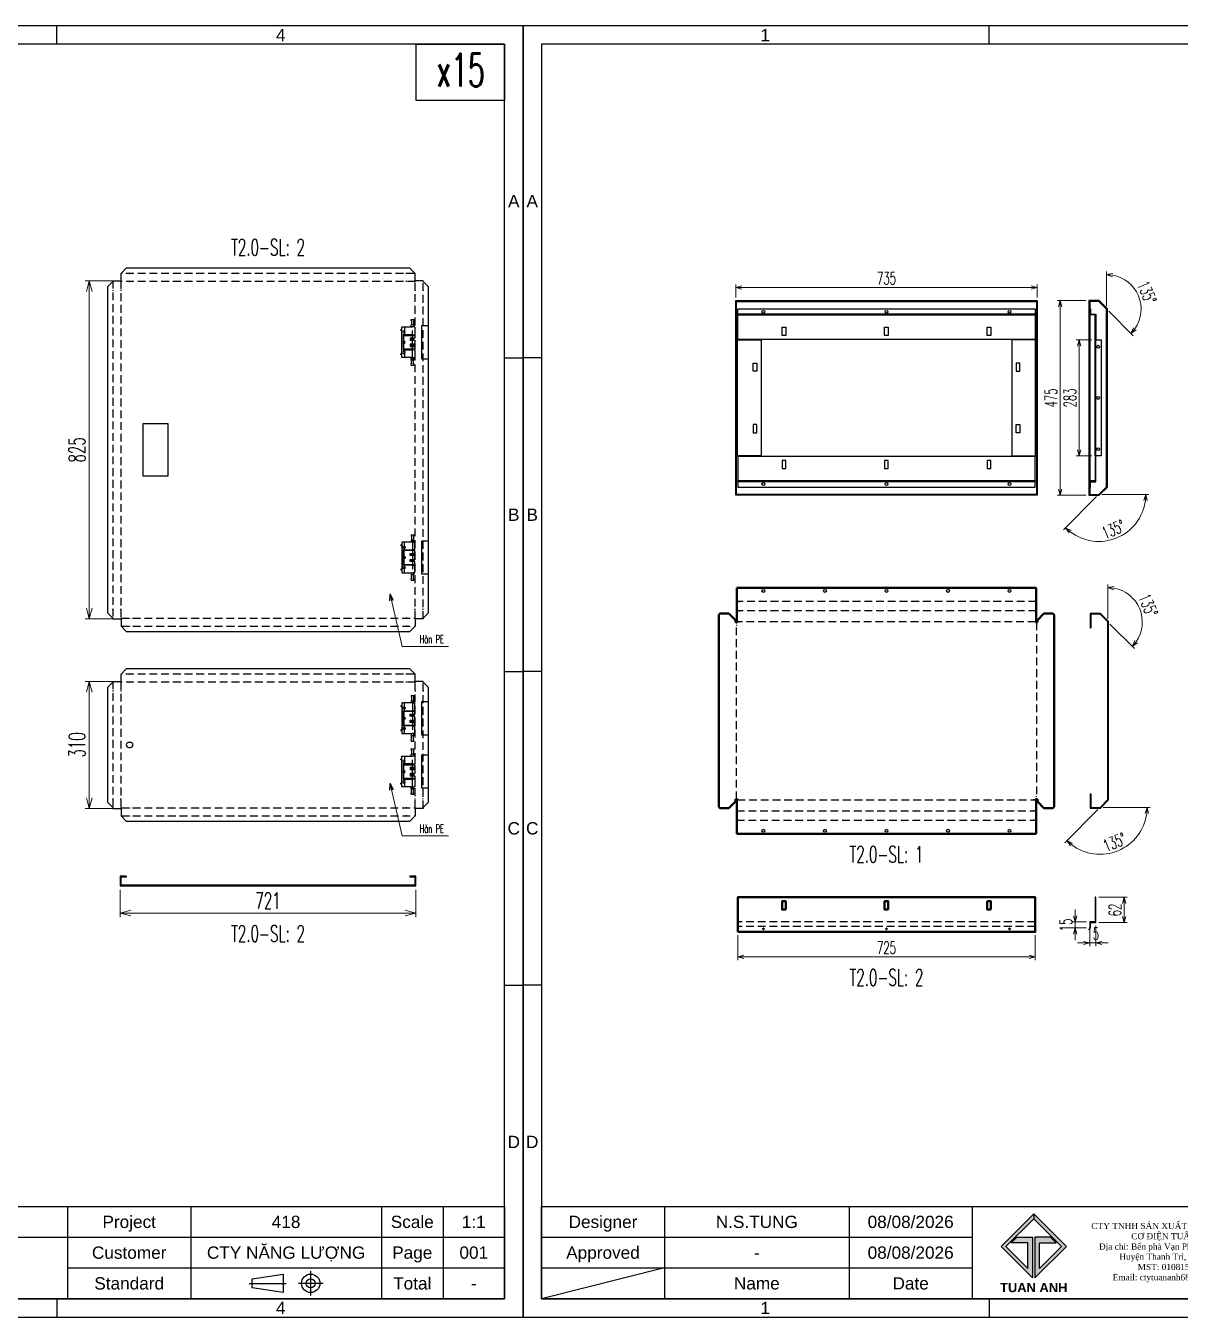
# Model space of a CAD drawing. Header units: millimetres. Extents: x -33730 to 17150, y -76829 to -27437.
# Drawn here: x 11483 to 14297, y -34348 to -31198 of the extents above; entities that cross this region are included whole.
import ezdxf
from ezdxf.enums import TextEntityAlignment as Align

# ---------------------------------------------------------------- set-up
doc = ezdxf.new("R2010")
doc.units = ezdxf.units.MM
doc.header["$LTSCALE"] = 3
doc.linetypes.add('ACAD_ISO04W100', pattern=[30, 24, -3, 0, -3])
doc.linetypes.add('HIDDEN', pattern=[9.525, 6.35, -3.175])
for name, color, linetype in [('@.HIDDEN', 8, 'HIDDEN'), ('@.TEXT', 7, 'Continuous'), ('@.VISIBLE', 7, 'Continuous'), ('centerline', 6, 'ACAD_ISO04W100'), ('EQUIPMENT', 4, 'Continuous'), ('equipments', 2, 'Continuous')]:
    doc.layers.add(name, color=color, linetype=linetype)
doc.layers.add('Visible (ISO)', color=7, linetype='Continuous', lineweight=50)
doc.styles.add('Ann_w01', font='romans.shx', dxfattribs={"width": 0.6, "bigfont": 'chineset.shx'})
doc.styles.add('Arial', font='arial.ttf')
doc.dimstyles.new('Dim 01_SC15', dxfattribs={"dimscale": 15, "dimtxt": 2, "dimasz": 1, "dimexe": 0.5, "dimexo": 0.5, "dimgap": 0.5, "dimtad": 1, "dimdec": 1, "dimzin": 12, "dimdsep": 46, "dimtxsty": 'Ann_w01', "dimblk": 'OPEN30', "dimcen": 1.5, "dimclrd": 6, "dimclre": 6, "dimclrt": 3, "dimazin": 3, "dimtm": 1e-09, "dimtfac": 1, "dimtdec": 1, "dimtix": 1, "dimtmove": 0, "dimatfit": 3, "dimldrblk": 'OPEN30', "dimfxl": 1, "dimtolj": 1, "dimlwd": 0, "dimlwe": 0, "dimarcsym": 0})
doc.dimstyles.new('Dim 01_SC20', dxfattribs={"dimscale": 20, "dimtxt": 2, "dimasz": 1.3, "dimexe": 0.5, "dimexo": 0.5, "dimgap": 0.5, "dimtad": 1, "dimdec": 1, "dimzin": 12, "dimdsep": 46, "dimtxsty": 'Ann_w01', "dimblk": 'OPEN30', "dimcen": 1.5, "dimclrd": 6, "dimclre": 6, "dimclrt": 3, "dimadec": 1, "dimazin": 3, "dimtm": 1e-09, "dimtfac": 1, "dimtdec": 1, "dimtix": 1, "dimtmove": 0, "dimatfit": 3, "dimldrblk": 'OPEN30', "dimfxl": 1, "dimtolj": 1, "dimlwd": 0, "dimlwe": 0, "dimarcsym": 0})

# ---------------------------------------------------------------- blocks, each defined once
blk = doc.blocks.new('HL011-1 Front')
at = {"layer": 'centerline'}
blk.add_line((20.5, 43.5), (20.5, -43.5), dxfattribs=at)
at = {"layer": 'EQUIPMENT'}
for p, q in [((-5.7, 36.5), (-5.7, -36.5)), ((1.5, 37.5), (-4.7, 37.5)), ((1, 19.5), (1, 36.5)), ((20.5, 37.5), (1.5, 37.5)), ((17, 42), (17, 40)), ((17.5, 42.5), (23.5, 42.5)), ((18, 39), (18, 37.5)), ((20.5, 37.5), (25.5, 37.5)), ((23, 39), (23, 37.5)), ((24, 42), (24, 40)), ((26.5, 19.5), (26.5, 36.5)), ((-7.7, 30.5), (-7.7, 28.5)), ((-5.7, 30.5), (-7.7, 30.5)), ((-5.7, 28.5), (-7.7, 28.5)), ((-1.9, -18.5), (-1.9, 18.5)), ((-1.9, 18.5), (0.4, 18.5)), ((0.4, 18.5), (20.5, 18.5)), ((5.6, 16.8), (5.6, 18.5)), ((15.9, 18.5), (15.9, 16.8)), ((15.9, 10), (15.9, 5)), ((17.5, 16.8), (17, 18.5)), ((17, 10), (17, 7.7)), ((18.4, 5.7), (17.1, 7.4)), ((22.2, 5.5), (18.8, 5.5)), ((25.5, 18.5), (20.5, 18.5)), ((22.6, 5.7), (23.9, 7.4)), ((23.5, 16.8), (24, 18.5)), ((24, 10), (24, 7.7)), ((-7.7, -28.5), (-7.7, -30.5)), ((-5.7, -28.5), (-7.7, -28.5)), ((-5.7, -30.5), (-7.7, -30.5)), ((0.4, -18.5), (-1.9, -18.5)), ((20.5, -18.5), (0.4, -18.5)), ((1, -36.5), (1, -19.5)), ((5.6, -18.5), (5.6, -16.8)), ((15.9, -5), (15.9, -10)), ((15.9, -16.8), (15.9, -18.5)), ((17, -7.7), (17, -10)), ((17.5, -16.8), (17, -18.5)), ((18.4, -5.7), (17.1, -7.4)), ((18.8, -5.5), (22.2, -5.5)), ((20.5, -18.5), (25.5, -18.5)), ((22.6, -5.7), (23.9, -7.4)), ((23.5, -16.8), (24, -18.5)), ((24, -7.7), (24, -10)), ((26.5, -36.5), (26.5, -19.5)), ((-4.7, -37.5), (1.5, -37.5)), ((1.5, -37.5), (20.5, -37.5)), ((17, -40), (17, -42)), ((23.5, -42.5), (17.5, -42.5)), ((18, -37.5), (18, -39)), ((25.5, -37.5), (20.5, -37.5)), ((23, -37.5), (23, -39)), ((24, -40), (24, -42))]:
    blk.add_line(p, q, dxfattribs=at)
at = {"layer": 'EQUIPMENT', "color": 8}
for p, q in [((17, 55), (17, 53)), ((17.5, 55.5), (23.5, 55.5)), ((18, 52), (18, 42.5)), ((23, 52), (23, 42.5)), ((24, 55), (24, 53)), ((17, -55), (17, -53)), ((17.5, -55.5), (23.5, -55.5)), ((18, -52), (18, -42.5)), ((23, -52), (23, -42.5)), ((24, -55), (24, -53))]:
    blk.add_line(p, q, dxfattribs=at)
blk.add_lwpolyline([(26.5, 5), (15.2, 5), (15.2, 10), (26.5, 10), (26.5, 16.8), (-0.2, 16.8), (-0.2, -16.8), (26.5, -16.8), (26.5, -10), (15.2, -10), (15.2, -5), (26.5, -5)], close=True, dxfattribs=at)
for centre in [(0, 25), (0, 0), (0, -25)]:
    blk.add_circle(centre, 3, dxfattribs=at)
at = {"layer": 'EQUIPMENT'}
for centre, radius, start, end in [((-4.7, 36.5), 1, 90, 180), ((17.5, 42), 0.5, 90, 180), ((17.5, 40), 0.5, 180, 270), ((17.5, 39), 0.5, 0, 90), ((23.5, 39), 0.5, 90, 180), ((23.5, 42), 0.5, 0, 90), ((23.5, 40), 0.5, 270, 0), ((25.5, 36.5), 1, 0, 90), ((17.5, 7.7), 0.5, 180, 216.8699), ((18.8, 6), 0.5, 216.8699, 270), ((22.2, 6), 0.5, 270, 323.1301), ((23.5, 7.7), 0.5, 323.1301, 0), ((25.5, 19.5), 1, 270, 0), ((17.5, -7.7), 0.5, 143.1301, 180), ((18.8, -6), 0.5, 90, 143.1301), ((22.2, -6), 0.5, 36.8699, 90), ((23.5, -7.7), 0.5, 0, 36.8699), ((25.5, -19.5), 1, 0, 90), ((-4.7, -36.5), 1, 180, 270), ((17.5, -40), 0.5, 90, 180), ((17.5, -42), 0.5, 180, 270), ((17.5, -39), 0.5, 270, 0), ((23.5, -39), 0.5, 180, 270), ((23.5, -40), 0.5, 0, 90), ((23.5, -42), 0.5, 270, 0), ((25.5, -36.5), 1, 270, 0)]:
    blk.add_arc(centre, radius, start, end, dxfattribs=at)
at = {"layer": 'EQUIPMENT', "color": 8}
for centre, start, end in [((17.5, 55), 90, 180), ((17.5, 53), 180, 270), ((17.5, 52), 0, 90), ((23.5, 52), 90, 180), ((23.5, 55), 0, 90), ((23.5, 53), 270, 0), ((17.5, -53), 90, 180), ((17.5, -55), 180, 270), ((17.5, -52), 270, 0), ((23.5, -52), 180, 270), ((23.5, -53), 0, 90), ((23.5, -55), 270, 0)]:
    blk.add_arc(centre, 0.5, start, end, dxfattribs=at)
at = {"layer": 'EQUIPMENT'}
for centre, start_param, end_param in [((1.5, 36.5), 3.141593, 4.712389), ((0.4, 19.5), 0, 1.570796), ((0.4, -19.5), 1.570796, 3.141593), ((1.5, -36.5), 4.712389, 6.283185)]:
    blk.add_ellipse(centre, major_axis=(0, -1), ratio=0.57735, start_param=start_param, end_param=end_param, dxfattribs=at)
blk = doc.blocks.new('_Open30')
at = {"color": 0, "linetype": 'ByBlock', "lineweight": -2}
for p, q in [((-1, 0.27), (0, 0)), ((0, 0), (-1, -0.27)), ((0, 0), (-1, 0))]:
    blk.add_line(p, q, dxfattribs=at)
blk = doc.blocks.new('*D310')
at = {"layer": '@.VISIBLE', "color": 6, "lineweight": 0, "transparency": 16777216}
for p, q in [((11702.9, -31819.5), (11627.6, -31819.5)), ((11637.6, -32618.5), (11637.6, -31845.5)), ((11702.9, -32644.5), (11627.6, -32644.5))]:
    blk.add_line(p, q, dxfattribs=at)
at = {"layer": 'Defpoints', "color": 0, "transparency": 16777216}
for p in [(11637.6, -31819.5), (11712.9, -31819.5), (11712.9, -32644.5)]:
    blk.add_point(p, dxfattribs=at)
at = {"layer": '@.VISIBLE', "color": 6, "lineweight": 0, "transparency": 16777216, "xscale": 26, "yscale": 26, "zscale": 26}
for p, rotation in [((11637.6, -31819.5), 90), ((11637.6, -32644.5), 270)]:
    blk.add_blockref('_Open30', p, dxfattribs=dict(at, rotation=rotation))
at = {"layer": '@.VISIBLE', "color": 3, "transparency": 16777216, "insert": (11607.6, -32232), "char_height": 40, "attachment_point": 5, "rotation": 90, "style": 'Ann_w01'}
blk.add_mtext('\\A1;825', dxfattribs=at)
blk = doc.blocks.new('*D353')
at = {"layer": '@.VISIBLE', "color": 6, "lineweight": 0, "transparency": 16777216}
for p, q in [((11712.9, -33305.2), (11712.9, -33371.9)), ((12433.9, -33305.2), (12433.9, -33371.9)), ((11738.9, -33361.9), (12407.9, -33361.9))]:
    blk.add_line(p, q, dxfattribs=at)
at = {"layer": 'Defpoints', "color": 0, "transparency": 16777216}
for p in [(11712.9, -33295.2), (12433.9, -33295.2), (12433.9, -33361.9)]:
    blk.add_point(p, dxfattribs=at)
at = {"layer": '@.VISIBLE', "color": 6, "lineweight": 0, "transparency": 16777216, "xscale": 26, "yscale": 26, "zscale": 26, "rotation": 180}
blk.add_blockref('_Open30', (11712.9, -33361.9), dxfattribs=at)
at = {"layer": '@.VISIBLE', "color": 6, "lineweight": 0, "transparency": 16777216, "xscale": 26, "yscale": 26, "zscale": 26}
blk.add_blockref('_Open30', (12433.9, -33361.9), dxfattribs=at)
at = {"layer": '@.VISIBLE', "color": 3, "transparency": 16777216, "insert": (12073.4, -33331.9), "char_height": 40, "attachment_point": 5, "style": 'Ann_w01'}
blk.add_mtext('\\A1;721', dxfattribs=at)
blk = doc.blocks.new('*D311')
at = {"layer": '@.VISIBLE', "color": 6, "lineweight": 0, "transparency": 16777216}
for p, q in [((11702.9, -32796.7), (11627.6, -32796.7)), ((11637.6, -33080.7), (11637.6, -32822.7)), ((11702.9, -33106.7), (11627.6, -33106.7))]:
    blk.add_line(p, q, dxfattribs=at)
at = {"layer": 'Defpoints', "color": 0, "transparency": 16777216}
for p in [(11637.6, -32796.7), (11712.9, -32796.7), (11712.9, -33106.7)]:
    blk.add_point(p, dxfattribs=at)
at = {"layer": '@.VISIBLE', "color": 6, "lineweight": 0, "transparency": 16777216, "xscale": 26, "yscale": 26, "zscale": 26}
for p, rotation in [((11637.6, -32796.7), 90), ((11637.6, -33106.7), 270)]:
    blk.add_blockref('_Open30', p, dxfattribs=dict(at, rotation=rotation))
at = {"layer": '@.VISIBLE', "color": 3, "transparency": 16777216, "insert": (11607.6, -32951.7), "char_height": 40, "attachment_point": 5, "rotation": 90, "style": 'Ann_w01'}
blk.add_mtext('\\A1;310', dxfattribs=at)
blk = doc.blocks.new('*D305')
at = {"layer": '@.VISIBLE', "color": 6, "lineweight": 0, "transparency": 16777216}
for p, q in [((13213.5, -31860.3), (13213.5, -31828.3)), ((13228.5, -31835.8), (13933.5, -31835.8)), ((13948.5, -31860.3), (13948.5, -31828.3))]:
    blk.add_line(p, q, dxfattribs=at)
at = {"layer": 'Defpoints', "color": 0, "transparency": 16777216}
for p in [(13948.5, -31835.8), (13213.5, -31867.8), (13948.5, -31867.8)]:
    blk.add_point(p, dxfattribs=at)
at = {"layer": '@.VISIBLE', "color": 6, "lineweight": 0, "transparency": 16777216, "xscale": 15, "yscale": 15, "zscale": 15, "rotation": 180}
blk.add_blockref('_Open30', (13213.5, -31835.8), dxfattribs=at)
at = {"layer": '@.VISIBLE', "color": 6, "lineweight": 0, "transparency": 16777216, "xscale": 15, "yscale": 15, "zscale": 15}
blk.add_blockref('_Open30', (13948.5, -31835.8), dxfattribs=at)
at = {"layer": '@.VISIBLE', "color": 3, "transparency": 16777216, "insert": (13581, -31813.3), "char_height": 30, "attachment_point": 5, "style": 'Ann_w01'}
blk.add_mtext('\\A1;735', dxfattribs=at)
blk = doc.blocks.new('*D290')
at = {"layer": '@.VISIBLE', "color": 6, "lineweight": 0, "transparency": 16777216}
for p, q in [((14093.3, -32346.1), (14012.3, -32427.1)), ((14106.1, -32340.8), (14220.7, -32340.8))]:
    blk.add_line(p, q, dxfattribs=at)
blk.add_arc((14098.6, -32340.8), 114.6, 232.506, 352.494, dxfattribs=at)
at = {"layer": 'Defpoints', "color": 0, "transparency": 16777216}
for p in [(14076.4, -32340.8), (14098.6, -32340.8), (14098.6, -32340.8), (14117.4, -32322), (14098.6, -32455.4)]:
    blk.add_point(p, dxfattribs=at)
at = {"layer": '@.VISIBLE', "color": 6, "lineweight": 0, "transparency": 16777216, "xscale": 15, "yscale": 15, "zscale": 15}
for p, rotation in [((14213.2, -32340.8), 86.24699399483613), ((14017.6, -32421.8), 138.7530060051646)]:
    blk.add_blockref('_Open30', p, dxfattribs=dict(at, rotation=rotation))
at = {"layer": '@.VISIBLE', "color": 3, "transparency": 16777216, "insert": (14133.8, -32425.9), "char_height": 30, "attachment_point": 5, "rotation": 22.5, "style": 'Ann_w01'}
blk.add_mtext('\\A1;135°', dxfattribs=at)
blk = doc.blocks.new('*D291')
at = {"layer": '@.VISIBLE', "color": 6, "lineweight": 0, "transparency": 16777216}
for p, q in [((14117.4, -31881.1), (14117.4, -31797)), ((14122.7, -31893.9), (14182.2, -31953.5))]:
    blk.add_line(p, q, dxfattribs=at)
blk.add_arc((14117.4, -31888.6), 84.2, 325.2252, 79.7748, dxfattribs=at)
at = {"layer": 'Defpoints', "color": 0, "transparency": 16777216}
for p in [(14098.6, -31869.8), (14117.4, -31888.6), (14117.4, -31888.6), (14201.6, -31888.6), (14117.4, -32322)]:
    blk.add_point(p, dxfattribs=at)
at = {"layer": '@.VISIBLE', "color": 6, "lineweight": 0, "transparency": 16777216, "xscale": 15, "yscale": 15, "zscale": 15}
for p, rotation in [((14117.4, -31804.5), 174.8873944323006), ((14176.9, -31948.1), 230.1126055676974)]:
    blk.add_blockref('_Open30', p, dxfattribs=dict(at, rotation=rotation))
at = {"layer": '@.VISIBLE', "color": 3, "transparency": 16777216, "insert": (14216, -31847.8), "char_height": 30, "attachment_point": 5, "rotation": 292.5, "style": 'Ann_w01'}
blk.add_mtext('\\A1;135°', dxfattribs=at)
blk = doc.blocks.new('*D292')
at = {"layer": '@.VISIBLE', "color": 6, "lineweight": 0, "transparency": 16777216}
for p, q in [((14066.9, -31867.8), (13997.2, -31867.8)), ((14004.7, -31882.8), (14004.7, -32327.8)), ((14066.9, -32342.8), (13997.2, -32342.8))]:
    blk.add_line(p, q, dxfattribs=at)
at = {"layer": 'Defpoints', "color": 0, "transparency": 16777216}
for p in [(14074.4, -31867.8), (14004.7, -32342.8), (14074.4, -32342.8)]:
    blk.add_point(p, dxfattribs=at)
at = {"layer": '@.VISIBLE', "color": 6, "lineweight": 0, "transparency": 16777216, "xscale": 15, "yscale": 15, "zscale": 15}
for p, rotation in [((14004.7, -31867.8), 90), ((14004.7, -32342.8), 270)]:
    blk.add_blockref('_Open30', p, dxfattribs=dict(at, rotation=rotation))
at = {"layer": '@.VISIBLE', "color": 3, "transparency": 16777216, "insert": (13982.2, -32105.3), "char_height": 30, "attachment_point": 5, "rotation": 90, "style": 'Ann_w01'}
blk.add_mtext('\\A1;475', dxfattribs=at)
blk = doc.blocks.new('*D293')
at = {"layer": '@.VISIBLE', "color": 6, "lineweight": 0, "transparency": 16777216}
for p, q in [((14081.9, -31963.8), (14043.3, -31963.8)), ((14050.8, -32231.8), (14050.8, -31978.8)), ((14081.9, -32246.8), (14043.3, -32246.8))]:
    blk.add_line(p, q, dxfattribs=at)
at = {"layer": 'Defpoints', "color": 0, "transparency": 16777216}
for p in [(14050.8, -31963.8), (14089.4, -31963.8), (14089.4, -32246.8)]:
    blk.add_point(p, dxfattribs=at)
at = {"layer": '@.VISIBLE', "color": 6, "lineweight": 0, "transparency": 16777216, "xscale": 15, "yscale": 15, "zscale": 15}
for p, rotation in [((14050.8, -31963.8), 90), ((14050.8, -32246.8), 270)]:
    blk.add_blockref('_Open30', p, dxfattribs=dict(at, rotation=rotation))
at = {"layer": '@.VISIBLE', "color": 3, "transparency": 16777216, "insert": (14028.3, -32105.3), "char_height": 30, "attachment_point": 5, "rotation": 90, "style": 'Ann_w01'}
blk.add_mtext('\\A1;283', dxfattribs=at)
blk = doc.blocks.new('*D294')
at = {"layer": '@.VISIBLE', "color": 6, "lineweight": 0, "transparency": 16777216}
for p, q in [((13218.5, -33415.6), (13218.5, -33476.5)), ((13943.5, -33415.6), (13943.5, -33476.5)), ((13928.5, -33469), (13233.5, -33469))]:
    blk.add_line(p, q, dxfattribs=at)
at = {"layer": 'Defpoints', "color": 0, "transparency": 16777216}
for p in [(13218.5, -33408.1), (13943.5, -33408.1), (13218.5, -33469)]:
    blk.add_point(p, dxfattribs=at)
at = {"layer": '@.VISIBLE', "color": 6, "lineweight": 0, "transparency": 16777216, "xscale": 15, "yscale": 15, "zscale": 15, "rotation": 180}
blk.add_blockref('_Open30', (13218.5, -33469), dxfattribs=at)
at = {"layer": '@.VISIBLE', "color": 6, "lineweight": 0, "transparency": 16777216, "xscale": 15, "yscale": 15, "zscale": 15}
blk.add_blockref('_Open30', (13943.5, -33469), dxfattribs=at)
at = {"layer": '@.VISIBLE', "color": 3, "transparency": 16777216, "insert": (13581, -33446.5), "char_height": 30, "attachment_point": 5, "style": 'Ann_w01'}
blk.add_mtext('\\A1;725', dxfattribs=at)
blk = doc.blocks.new('*D295')
at = {"layer": '@.VISIBLE', "color": 6, "lineweight": 0, "transparency": 16777216}
for p, q in [((14109.2, -33104), (14223.8, -33104)), ((14096.4, -33109.3), (14015.4, -33190.4))]:
    blk.add_line(p, q, dxfattribs=at)
blk.add_arc((14101.7, -33104), 114.6, 232.506, 352.494, dxfattribs=at)
at = {"layer": 'Defpoints', "color": 0, "transparency": 16777216}
for p in [(14079.5, -33104), (14101.7, -33104), (14101.7, -33104), (14120.5, -33085.2), (14101.7, -33218.6)]:
    blk.add_point(p, dxfattribs=at)
at = {"layer": '@.VISIBLE', "color": 6, "lineweight": 0, "transparency": 16777216, "xscale": 15, "yscale": 15, "zscale": 15}
for p, rotation in [((14216.3, -33104), 86.24699399482247), ((14020.7, -33185.1), 138.7530060051975)]:
    blk.add_blockref('_Open30', p, dxfattribs=dict(at, rotation=rotation))
at = {"layer": '@.VISIBLE', "color": 3, "transparency": 16777216, "insert": (14137, -33189.1), "char_height": 30, "attachment_point": 5, "rotation": 22.5, "style": 'Ann_w01'}
blk.add_mtext('\\A1;135°', dxfattribs=at)
blk = doc.blocks.new('*D296')
at = {"layer": '@.VISIBLE', "color": 6, "lineweight": 0, "transparency": 16777216}
for p, q in [((14120.5, -32644.4), (14120.5, -32560.2)), ((14125.9, -32657.2), (14185.4, -32716.7))]:
    blk.add_line(p, q, dxfattribs=at)
blk.add_arc((14120.5, -32651.9), 84.2, 325.2252, 79.7748, dxfattribs=at)
at = {"layer": 'Defpoints', "color": 0, "transparency": 16777216}
for p in [(14101.7, -32633), (14120.5, -32651.9), (14120.5, -32651.9), (14204.7, -32651.9), (14120.5, -33085.2)]:
    blk.add_point(p, dxfattribs=at)
at = {"layer": '@.VISIBLE', "color": 6, "lineweight": 0, "transparency": 16777216, "xscale": 15, "yscale": 15, "zscale": 15}
for p, rotation in [((14120.5, -32567.7), 174.8873944323011), ((14180.1, -32711.4), 230.1126055676994)]:
    blk.add_blockref('_Open30', p, dxfattribs=dict(at, rotation=rotation))
at = {"layer": '@.VISIBLE', "color": 3, "transparency": 16777216, "insert": (14219.1, -32611.1), "char_height": 30, "attachment_point": 5, "rotation": 292.5, "style": 'Ann_w01'}
blk.add_mtext('\\A1;135°', dxfattribs=at)
blk = doc.blocks.new('*D297')
at = {"layer": '@.VISIBLE', "color": 6, "lineweight": 0, "transparency": 16777216}
for p, q in [((14098.9, -33323.3), (14167.9, -33323.3)), ((14160.4, -33338.3), (14160.4, -33370.3)), ((14098.9, -33385.3), (14167.9, -33385.3))]:
    blk.add_line(p, q, dxfattribs=at)
at = {"layer": 'Defpoints', "color": 0, "transparency": 16777216}
for p in [(14091.4, -33323.3), (14091.4, -33385.3), (14160.4, -33385.3)]:
    blk.add_point(p, dxfattribs=at)
at = {"layer": '@.VISIBLE', "color": 6, "lineweight": 0, "transparency": 16777216, "xscale": 15, "yscale": 15, "zscale": 15}
for p, rotation in [((14160.4, -33323.3), 90), ((14160.4, -33385.3), 270)]:
    blk.add_blockref('_Open30', p, dxfattribs=dict(at, rotation=rotation))
at = {"layer": '@.VISIBLE', "color": 3, "transparency": 16777216, "insert": (14137.9, -33354.3), "char_height": 30, "attachment_point": 5, "rotation": 90, "style": 'Ann_w01'}
blk.add_mtext('\\A1;62', dxfattribs=at)
blk = doc.blocks.new('*D298')
at = {"layer": '@.VISIBLE', "color": 6, "lineweight": 0, "transparency": 16777216}
for p, q in [((14041.2, -33368.3), (14041.2, -33353.3)), ((14068.9, -33383.3), (14033.7, -33383.3)), ((14041.2, -33383.3), (14041.2, -33398.3)), ((14068.9, -33398.3), (14033.7, -33398.3)), ((14041.2, -33413.3), (14041.2, -33428.3))]:
    blk.add_line(p, q, dxfattribs=at)
at = {"layer": 'Defpoints', "color": 0, "transparency": 16777216}
for p in [(14076.4, -33383.3), (14041.2, -33398.3), (14076.4, -33398.3)]:
    blk.add_point(p, dxfattribs=at)
at = {"layer": '@.VISIBLE', "color": 6, "lineweight": 0, "transparency": 16777216, "xscale": 15, "yscale": 15, "zscale": 15}
for p, rotation in [((14041.2, -33383.3), 270), ((14041.2, -33398.3), 90)]:
    blk.add_blockref('_Open30', p, dxfattribs=dict(at, rotation=rotation))
at = {"layer": '@.VISIBLE', "color": 3, "transparency": 16777216, "insert": (14018.7, -33390.8), "char_height": 30, "attachment_point": 5, "rotation": 90, "style": 'Ann_w01'}
blk.add_mtext('\\A1;15', dxfattribs=at)
blk = doc.blocks.new('*D299')
at = {"layer": '@.VISIBLE', "color": 6, "lineweight": 0, "transparency": 16777216}
for p, q in [((14076.4, -33405.8), (14076.4, -33442.4)), ((14091.4, -33392.8), (14091.4, -33442.4)), ((14061.4, -33434.9), (14046.4, -33434.9)), ((14076.4, -33434.9), (14091.4, -33434.9)), ((14106.4, -33434.9), (14121.4, -33434.9))]:
    blk.add_line(p, q, dxfattribs=at)
at = {"layer": 'Defpoints', "color": 0, "transparency": 16777216}
for p in [(14091.4, -33385.3), (14076.4, -33398.3), (14091.4, -33434.9)]:
    blk.add_point(p, dxfattribs=at)
at = {"layer": '@.VISIBLE', "color": 6, "lineweight": 0, "transparency": 16777216, "xscale": 15, "yscale": 15, "zscale": 15}
blk.add_blockref('_Open30', (14076.4, -33434.9), dxfattribs=at)
at = {"layer": '@.VISIBLE', "color": 6, "lineweight": 0, "transparency": 16777216, "xscale": 15, "yscale": 15, "zscale": 15, "rotation": 180}
blk.add_blockref('_Open30', (14091.4, -33434.9), dxfattribs=at)
at = {"layer": '@.VISIBLE', "color": 3, "transparency": 16777216, "insert": (14083.9, -33412.4), "char_height": 30, "attachment_point": 5, "style": 'Ann_w01'}
blk.add_mtext('\\A1;15', dxfattribs=at)
blk = doc.blocks.new('Standard ISO')
at = {"color": 6}
for p, q in [((-6, 0), (0, 0)), ((6, 0), (2, 0)), ((4, -2), (4, 2))]:
    blk.add_line(p, q, dxfattribs=at)
blk.add_lwpolyline([(-0.5, 1.5), (-0.5, -1.5), (-5.5, -0.75), (-5.5, 0.75), (-0.5, 1.5)])
for radius in [1.5, 0.75]:
    blk.add_circle((4, 0), radius)
blk = doc.blocks.new('A$C4dbb82d6')
at = {"layer": '@.VISIBLE'}
h = blk.add_hatch(color=30, dxfattribs=at)
h.dxf.hatch_style = 1
h.paths.add_polyline_path([(0.21, 4.97), (3.62, 1.56), (3.62, 5.97), (1.92, 5.97), (1.3, 5.35), (3.12, 5.35), (3.12, 2.59), (0.74, 4.97), (3.75, 7.98), (3.75, 8.51)])
h = blk.add_hatch(color=150, dxfattribs=at)
h.dxf.hatch_style = 1
h.paths.add_polyline_path([(6.76, 4.97), (4.37, 2.59), (4.37, 5.35), (6.2, 5.35), (5.58, 5.97), (3.88, 5.97), (3.88, 1.56), (7.29, 4.97), (3.75, 8.51), (3.75, 7.98)])
at = {"layer": '@.VISIBLE', "color": 30}
blk.add_lwpolyline([(3.62, 5.97), (3.62, 1.56), (0.21, 4.97), (3.75, 8.51), (3.75, 7.98), (0.74, 4.97), (3.12, 2.59), (3.12, 5.35), (1.3, 5.35), (1.92, 5.97)], close=True, dxfattribs=at)
at = {"layer": '@.VISIBLE', "color": 150}
blk.add_lwpolyline([(3.88, 5.97), (3.88, 1.56), (7.29, 4.97), (3.75, 8.51), (3.75, 7.98), (6.76, 4.97), (4.37, 2.59), (4.37, 5.35), (6.2, 5.35), (5.58, 5.97)], close=True, dxfattribs=at)
at = {"layer": '@.VISIBLE', "color": 30, "insert": (3.75, 0.51), "char_height": 1, "attachment_point": 5, "style": 'Ann_w01'}
blk.add_mtext_dynamic_manual_height_columns('{\\fArial|b1|i0|c0|p34;\\W1;TUAN ANH}', width=7.5, gutter_width=49.6, heights=[0], dxfattribs=at)
blk = doc.blocks.new('KHUNG BAN VE (Made by Tung)')
at = {"layer": '@.VISIBLE', "color": 8}
for p, q in [((75.75, 207), (75.75, 210)), ((148.5, 207), (148.5, 210)), ((221.25, 207), (221.25, 210)), ((3, 156), (0, 156)), ((294, 156), (297, 156)), ((3, 105), (0, 105)), ((294, 105), (297, 105)), ((3, 54), (0, 54)), ((294, 54), (297, 54)), ((23, 18), (23, 3)), ((53, 18), (53, 3)), ((73, 18), (73, 3)), ((123, 18), (123, 3)), ((223, 18), (223, 3)), ((243, 18), (243, 3)), ((274, 18), (274, 3)), ((284, 18), (284, 3)), ((3, 13), (73, 13)), ((123, 13), (294, 13)), ((3, 8), (73, 8)), ((23, 8), (3, 3)), ((223, 8), (294, 8)), ((75.75, 3), (75.75, 0)), ((148.5, 3), (148.5, 0)), ((221.25, 3), (221.25, 0))]:
    blk.add_line(p, q, dxfattribs=at)
for points in [[(0, 0), (297, 0), (297, 210), (0, 210)], [(3, 3), (294, 3), (294, 207), (3, 207)], [(3, 18), (294, 18), (294, 3), (3, 3)]]:
    blk.add_lwpolyline(points, close=True, dxfattribs=at)
at = {"xscale": 1.5, "yscale": 1.5, "zscale": 1.5}
blk.add_blockref('A$C4dbb82d6', (77.375, 4.041), dxfattribs=at)
blk.add_blockref('Standard ISO', (258.5, 5.5))
at = {"layer": '@.TEXT', "color": 1, "style": 'Arial'}
for s, p in [('1', (39.375, 208.5)), ('2', (112.125, 208.5)), ('3', (184.875, 208.5)), ('4', (257.625, 208.5)), ('A', (1.5, 181.5)), ('A', (295.5, 181.5)), ('B', (1.5, 130.5)), ('B', (295.5, 130.5)), ('C', (1.5, 79.5)), ('C', (295.5, 79.5)), ('D', (1.5, 28.5)), ('D', (295.5, 28.5)), ('08/08/2026', (63, 15.5)), ('08/08/2026', (63, 10.5)), ('1', (39.375, 1.5)), ('2', (112.125, 1.5)), ('3', (184.875, 1.5)), ('4', (257.625, 1.5))]:
    blk.add_text(s, height=2, dxfattribs=at).set_placement(p, align=Align.MIDDLE_CENTER)
at = {"layer": '@.TEXT', "color": 2, "style": 'Arial'}
for s, p in [('Designer', (13, 15.5)), ('DRAWING NAME', (173, 15.5)), ('Project', (233, 15.5)), ('Scale', (279, 15.5)), ('Approved', (13, 10.5)), ('Customer', (233, 10.5)), ('Page', (279, 10.5)), ('Name', (38, 5.5)), ('Date', (63, 5.5)), ('Standard', (233, 5.5)), ('Total', (279, 5.5))]:
    blk.add_text(s, height=2, dxfattribs=at).set_placement(p, align=Align.MIDDLE_CENTER)
at = {"layer": '@.TEXT', "color": 1, "style": 'Arial'}
for tag, height, p in [('DESIGNER_NAME', 2, (38, 15.5)), ('PROJECT_CODE', 2, (258.5, 15.5)), ('SCALE', 2, (289, 15.5)), ('APPROVED_NAME', 2, (38, 10.5)), ('CUSTOMER_NAME', 2, (258.5, 10.5)), ('PAGE', 2, (289, 10.5)), ('DRAWING_NAME', 4, (173, 8)), ('TOTAL', 2, (289, 5.5))]:
    blk.add_attdef(tag, text='', height=height, dxfattribs=at).set_placement(p, align=Align.MIDDLE_CENTER)
at = {"layer": '@.VISIBLE', "color": 30, "insert": (106, 10.5), "char_height": 1, "attachment_point": 5, "style": 'Ann_w01'}
blk.add_mtext_dynamic_manual_height_columns('{\\fTimes New Roman|b0|i0|c0|p18;\\W1;CTY TNHH SẢN XUẤT & THƯƠNG MẠI CƠ ĐIỆN TUẤN ANH\\PĐịa chỉ: Bến phà Vạn Phúc, Xã Ninh Sở, Huyện Thanh Trì, TP. Hà Nội\\PMST: 01081588698\\PEmail: ctytuananh68@gmail.com}', width=28.70976, gutter_width=99.197, heights=[0], dxfattribs=at)

msp = doc.modelspace()

# ---------------------------------------------------------------- linework, layer by layer
at = {"layer": '@.HIDDEN'}
for p, q in [((13946.22, -32601.79), (13215.82, -32601.79)), ((13946.22, -32624.43), (13215.82, -32624.43)), ((13215.32, -33084.38), (13215.32, -32652.7)), ((13944.52, -32651.6), (13217.52, -32651.6)), ((13946.72, -32652.7), (13946.72, -33084.38)), ((13217.52, -33085.48), (13944.52, -33085.48)), ((13215.82, -33112.65), (13946.22, -33112.65)), ((13215.82, -33135.3), (13946.22, -33135.3)), ((13943.52, -33383.46), (13218.52, -33383.46)), ((13943.52, -33394.86), (13218.52, -33394.86))]:
    msp.add_line(p, q, dxfattribs=at)
for points in [[(12431.94, -31801.95), (11715.04, -31801.95)], [(11695.34, -31819.55), (11695.34, -32644.55)], [(12451.54, -32644.55), (12451.54, -31819.55)], [(11715.04, -32662.15), (12431.84, -32662.15)], [(12431.94, -32779.15), (11715.04, -32779.15)], [(11695.34, -32796.75), (11695.34, -33106.75)], [(12451.54, -33106.75), (12451.54, -32796.75)], [(11715.04, -33124.35), (12431.84, -33124.35)]]:
    msp.add_lwpolyline(points, dxfattribs=at)
for points in [[(11714.74, -32642.75), (12432.14, -32642.75), (12432.14, -31821.35), (11714.74, -31821.35)], [(11714.74, -33104.95), (12432.14, -33104.95), (12432.14, -32798.55), (11714.74, -32798.55)]]:
    msp.add_lwpolyline(points, close=True, dxfattribs=at)
at = {"layer": '@.VISIBLE', "color": 1}
for p, q in [((11735.31, -31801.95), (11737.31, -31801.95)), ((12411.56, -31801.95), (12409.56, -31801.95)), ((11695.34, -31842.12), (11695.34, -31844.12)), ((11714.74, -31842.12), (11714.74, -31844.12)), ((11735.31, -31821.35), (11737.31, -31821.35)), ((12411.56, -31821.35), (12409.56, -31821.35)), ((12432.14, -31842.12), (12432.14, -31844.12)), ((12451.54, -31842.12), (12451.54, -31844.12)), ((13215.52, -31902.81), (13946.52, -31902.81)), ((14074.43, -31902.81), (14076.43, -31902.81)), ((13215.52, -32307.81), (13946.52, -32307.81)), ((14074.43, -32307.81), (14076.43, -32307.81)), ((11695.34, -32621.98), (11695.34, -32619.98)), ((11714.74, -32621.98), (11714.74, -32619.98)), ((12432.14, -32621.98), (12432.14, -32619.98)), ((12451.54, -32621.98), (12451.54, -32619.98)), ((11735.31, -32642.75), (11737.31, -32642.75)), ((11735.31, -32662.15), (11737.31, -32662.15)), ((12411.56, -32642.75), (12409.56, -32642.75)), ((12411.56, -32662.15), (12409.56, -32662.15)), ((14077.55, -32666.04), (14079.55, -32666.04)), ((11735.31, -32779.15), (11737.31, -32779.15)), ((12411.56, -32779.15), (12409.56, -32779.15)), ((11695.34, -32819.31), (11695.34, -32821.31)), ((11714.74, -32819.31), (11714.74, -32821.31)), ((11735.31, -32798.55), (11737.31, -32798.55)), ((12411.56, -32798.55), (12409.56, -32798.55)), ((12432.14, -32819.31), (12432.14, -32821.31)), ((12451.54, -32819.31), (12451.54, -32821.31)), ((14077.55, -33071.04), (14079.55, -33071.04)), ((11695.34, -33084.18), (11695.34, -33082.18)), ((11714.74, -33084.18), (11714.74, -33082.18)), ((11735.31, -33104.95), (11737.31, -33104.95)), ((12411.56, -33104.95), (12409.56, -33104.95)), ((12432.14, -33084.18), (12432.14, -33082.18)), ((12451.54, -33084.18), (12451.54, -33082.18)), ((11735.31, -33124.35), (11737.31, -33124.35)), ((12411.56, -33124.35), (12409.56, -33124.35))]:
    msp.add_line(p, q, dxfattribs=at)
at = {"layer": '@.VISIBLE'}
for p, q in [((11715.04, -31819.55), (11715.04, -31821.35)), ((12431.94, -31819.55), (12431.94, -31821.35)), ((12371.94, -32584.55), (12369.94, -32584.55)), ((12370.94, -32583.55), (12370.94, -32585.55)), ((13221.2, -32601.79), (13223.2, -32601.79)), ((13940.83, -32601.79), (13938.83, -32601.79)), ((13221.2, -32624.43), (13223.2, -32624.43)), ((13940.83, -32624.43), (13938.83, -32624.43)), ((11715.04, -32644.55), (11715.04, -32642.75)), ((12431.84, -32644.55), (12431.84, -32642.75)), ((13215.32, -32658.7), (13215.32, -32660.7)), ((13221.2, -32651.6), (13223.2, -32651.6)), ((13940.83, -32651.6), (13938.83, -32651.6)), ((13946.72, -32658.7), (13946.72, -32660.7)), ((11715.04, -32796.75), (11715.04, -32798.55)), ((12431.94, -32796.75), (12431.94, -32798.55)), ((12371.94, -33046.75), (12369.94, -33046.75)), ((12370.94, -33045.75), (12370.94, -33047.75)), ((11715.04, -33106.75), (11715.04, -33104.95)), ((12431.84, -33106.75), (12431.84, -33104.95)), ((13215.32, -33078.39), (13215.32, -33076.39)), ((13221.2, -33085.48), (13223.2, -33085.48)), ((13940.83, -33085.48), (13938.83, -33085.48)), ((13946.72, -33078.39), (13946.72, -33076.39)), ((13221.2, -33112.65), (13223.2, -33112.65)), ((13221.2, -33135.3), (13223.2, -33135.3)), ((13940.83, -33112.65), (13938.83, -33112.65)), ((13940.83, -33135.3), (13938.83, -33135.3)), ((13223.28, -33383.46), (13225.28, -33383.46)), ((13938.75, -33383.46), (13936.75, -33383.46)), ((13223.28, -33394.86), (13225.28, -33394.86)), ((13938.75, -33394.86), (13936.75, -33394.86))]:
    msp.add_line(p, q, dxfattribs=at)
at = {"layer": '@.VISIBLE', "color": 6}
for p, q in [((13943.52, -31900.81), (13218.52, -31900.81)), ((13943.52, -31902.81), (13218.52, -31902.81)), ((13217.52, -32246.81), (13217.52, -31963.81)), ((13944.52, -32246.81), (13944.52, -31963.81)), ((14091.43, -31942.81), (14089.43, -31942.81)), ((14091.43, -32246.81), (14091.43, -31963.81)), ((14091.43, -32267.81), (14089.43, -32267.81)), ((13943.52, -32307.81), (13218.52, -32307.81)), ((13943.52, -32309.81), (13218.52, -32309.81)), ((14091.43, -33343.26), (14089.43, -33343.26))]:
    msp.add_line(p, q, dxfattribs=at)
at = {"layer": '@.VISIBLE', "color": 4}
for p, q in [((11727.94, -33272.21), (11727.94, -33274.21)), ((12418.94, -33272.21), (12418.94, -33274.21))]:
    msp.add_line(p, q, dxfattribs=at)
at = {"layer": '@.VISIBLE'}
for points in [[(12434.59, -31242.63), (12649.95, -31242.63), (12649.95, -31380.07), (12434.59, -31380.07)], [(11768.94, -32167.55), (11828.94, -32167.55), (11828.94, -32296.55), (11768.94, -32296.55)]]:
    msp.add_lwpolyline(points, close=True, dxfattribs=at)
for points in [[(11682.14, -31834.55), (11695.14, -31821.55), (11695.14, -31819.55), (11715.04, -31819.55), (11715.04, -31801.65), (11727.94, -31788.75)], [(12418.94, -31788.75), (11727.94, -31788.75)], [(12464.74, -31834.55), (12451.74, -31821.55), (12451.74, -31819.55), (12431.94, -31819.55), (12431.94, -31801.65), (12418.94, -31788.75)], [(11682.14, -31834.55), (11682.14, -32629.55)], [(12464.74, -32629.55), (12464.74, -31834.55)], [(12464.74, -31929.55), (12447.54, -31929.55), (12447.54, -32009.55), (12464.74, -32009.55)], [(12464.74, -32454.55), (12447.54, -32454.55), (12447.54, -32534.55), (12464.74, -32534.55)], [(11682.14, -32629.55), (11695.14, -32642.55), (11695.14, -32644.55), (11715.04, -32644.55), (11715.04, -32662.45), (11727.94, -32675.35)], [(12464.74, -32629.55), (12451.74, -32642.55), (12451.74, -32644.55), (12431.84, -32644.55), (12431.84, -32662.45), (12418.94, -32675.35)], [(11727.94, -32675.35), (12418.94, -32675.35)], [(11682.14, -32811.75), (11695.14, -32798.75), (11695.14, -32796.75), (11715.04, -32796.75), (11715.04, -32778.85), (11727.94, -32765.95)], [(12418.94, -32765.95), (11727.94, -32765.95)], [(12464.74, -32811.75), (12451.74, -32798.75), (12451.74, -32796.75), (12431.94, -32796.75), (12431.94, -32778.85), (12418.94, -32765.95)], [(11682.14, -32811.75), (11682.14, -33091.75)], [(12464.74, -33091.75), (12464.74, -32811.75)], [(12464.74, -32846.75), (12447.54, -32846.75), (12447.54, -32926.75), (12464.74, -32926.75)], [(12464.74, -32976.75), (12447.54, -32976.75), (12447.54, -33056.75), (12464.74, -33056.75)], [(11682.14, -33091.75), (11695.14, -33104.75), (11695.14, -33106.75), (11715.04, -33106.75), (11715.04, -33124.65), (11727.94, -33137.55)], [(12464.74, -33091.75), (12451.74, -33104.75), (12451.74, -33106.75), (12431.84, -33106.75), (12431.84, -33124.65), (12418.94, -33137.55)], [(11727.94, -33137.55), (12418.94, -33137.55)]]:
    msp.add_lwpolyline(points, dxfattribs=at)
at = {"layer": '@.VISIBLE', "color": 1}
for points in [[(13213.52, -31867.81), (13948.52, -31867.81), (13948.52, -32342.81), (13213.52, -32342.81)], [(13215.52, -31869.81), (13946.52, -31869.81), (13946.52, -32340.81), (13215.52, -32340.81)], [(14074.43, -31867.81), (14074.43, -32342.81), (14099.43, -32342.81), (14119.43, -32322.81), (14119.43, -31887.81), (14099.43, -31867.81)], [(14076.43, -31869.81), (14076.43, -32340.81), (14098.6, -32340.81), (14117.43, -32321.98), (14117.43, -31888.64), (14098.6, -31869.81)]]:
    msp.add_lwpolyline(points, close=True, dxfattribs=at)
at = {"layer": '@.VISIBLE', "color": 6}
for points in [[(13218.52, -31887.81), (13943.52, -31887.81), (13943.52, -31962.81), (13218.52, -31962.81)], [(14089.43, -31962.81), (14089.43, -31902.81), (14076.43, -31902.81), (14076.43, -31887.81), (14078.43, -31887.81), (14078.43, -31900.81), (14091.43, -31900.81), (14091.43, -31962.81)], [(13335.52, -31932.81), (13335.52, -31952.81), (13326.52, -31952.81), (13326.52, -31932.81)], [(13585.52, -31932.81), (13585.52, -31952.81), (13576.52, -31952.81), (13576.52, -31932.81)], [(13835.52, -31932.81), (13835.52, -31952.81), (13826.52, -31952.81), (13826.52, -31932.81)], [(13215.52, -31963.81), (13275.52, -31963.81), (13275.52, -32246.81), (13215.52, -32246.81)], [(13946.52, -31963.81), (13886.52, -31963.81), (13886.52, -32246.81), (13946.52, -32246.81)], [(14089.43, -31963.81), (14104.43, -31963.81), (14104.43, -32246.81), (14089.43, -32246.81)], [(13265.02, -32020.31), (13265.02, -32040.31), (13256.02, -32040.31), (13256.02, -32020.31)], [(13897.02, -32020.31), (13897.02, -32040.31), (13906.02, -32040.31), (13906.02, -32020.31)], [(13265.02, -32190.31), (13265.02, -32170.31), (13256.02, -32170.31), (13256.02, -32190.31)], [(13897.02, -32190.31), (13897.02, -32170.31), (13906.02, -32170.31), (13906.02, -32190.31)], [(13218.52, -32322.81), (13943.52, -32322.81), (13943.52, -32247.81), (13218.52, -32247.81)], [(14089.43, -32247.81), (14089.43, -32307.81), (14076.43, -32307.81), (14076.43, -32322.81), (14078.43, -32322.81), (14078.43, -32309.81), (14091.43, -32309.81), (14091.43, -32247.81)], [(13335.52, -32277.81), (13335.52, -32257.81), (13326.52, -32257.81), (13326.52, -32277.81)], [(13585.52, -32277.81), (13585.52, -32257.81), (13576.52, -32257.81), (13576.52, -32277.81)], [(13835.52, -32277.81), (13835.52, -32257.81), (13826.52, -32257.81), (13826.52, -32277.81)], [(14089.43, -33323.26), (14089.43, -33383.26), (14076.43, -33383.26), (14076.43, -33398.26), (14078.43, -33398.26), (14078.43, -33385.26), (14091.43, -33385.26), (14091.43, -33323.26)]]:
    msp.add_lwpolyline(points, close=True, dxfattribs=at)
at = {"layer": '@.VISIBLE', "color": 1}
for points in [[(14077.55, -33071.04), (14077.55, -33106.04), (14102.55, -33106.04), (14122.55, -33086.04), (14122.55, -32651.04), (14102.55, -32631.04), (14077.55, -32631.04), (14077.55, -32666.04)], [(14079.55, -33071.04), (14079.55, -33104.04), (14101.72, -33104.04), (14120.55, -33085.21), (14120.55, -32651.87), (14101.72, -32633.04), (14079.55, -32633.04), (14079.55, -32666.04)]]:
    msp.add_lwpolyline(points, dxfattribs=at)
at = {"layer": '@.VISIBLE'}
msp.add_lwpolyline([(11733.94, -32957.75), (11737.94, -32957.75, 1), (11737.94, -32945.75), (11733.94, -32945.75, 1)], format="xyb", close=True, dxfattribs=at)
at = {"layer": '@.VISIBLE', "color": 4}
for points in [[(11727.94, -33272.21), (11712.94, -33272.21), (11712.94, -33295.21), (12433.94, -33295.21), (12433.94, -33272.21), (12418.94, -33272.21)], [(11727.94, -33274.21), (11714.94, -33274.21), (11714.94, -33293.21), (12431.94, -33293.21), (12431.94, -33274.21), (12418.94, -33274.21)]]:
    msp.add_lwpolyline(points, dxfattribs=at)
at = {"layer": '@.VISIBLE'}
for centre in [(13281.02, -31895.31), (13581.02, -31895.31), (13881.02, -31895.31), (13281.02, -32315.31), (13581.02, -32315.31), (13881.02, -32315.31), (13281.02, -32576.09), (13431.02, -32576.09), (13581.02, -32576.09), (13731.02, -32576.09), (13881.02, -32576.09), (13281.02, -33161), (13431.02, -33161), (13581.02, -33161), (13731.02, -33161), (13881.02, -33161)]:
    msp.add_circle(centre, 3.5, dxfattribs=at)
at = {"layer": '@.VISIBLE', "color": 6}
for centre in [(14096.93, -31980.31), (14096.93, -32105.31), (14096.93, -32230.31)]:
    msp.add_circle(centre, 3.5, dxfattribs=at)
at = {"layer": 'Visible (ISO)'}
for p, q in [((13215.82, -32568.59), (13215.82, -32650.5)), ((13946.22, -32568.59), (13215.82, -32568.59)), ((13946.22, -32568.59), (13946.22, -32650.5)), ((13175.12, -32631.04), (13172.12, -32634.04)), ((13197.12, -32631.04), (13175.12, -32631.04)), ((13213.12, -32647.04), (13197.12, -32631.04)), ((13948.92, -32647.04), (13964.92, -32631.04)), ((13964.92, -32631.04), (13986.92, -32631.04)), ((13986.92, -32631.04), (13989.92, -32634.04)), ((13172.12, -32634.04), (13172.12, -33103.04)), ((13213.12, -32647.04), (13213.12, -32652.7)), ((13213.12, -32652.7), (13217.52, -32652.7)), ((13215.82, -32650.5), (13217.52, -32650.5)), ((13217.52, -32650.5), (13217.52, -32652.7)), ((13946.22, -32650.5), (13944.52, -32650.5)), ((13944.52, -32650.5), (13944.52, -32652.7)), ((13948.92, -32652.7), (13944.52, -32652.7)), ((13948.92, -32647.04), (13948.92, -32652.7)), ((13989.92, -32634.04), (13989.92, -33103.04)), ((13175.12, -33106.04), (13172.12, -33103.04)), ((13197.12, -33106.04), (13175.12, -33106.04)), ((13213.12, -33090.04), (13197.12, -33106.04)), ((13213.12, -33090.04), (13213.12, -33084.38)), ((13213.12, -33084.38), (13217.52, -33084.38)), ((13215.82, -33168.5), (13215.82, -33086.58)), ((13215.82, -33086.58), (13217.52, -33086.58)), ((13217.52, -33086.58), (13217.52, -33084.38)), ((13944.52, -33086.58), (13944.52, -33084.38)), ((13948.92, -33084.38), (13944.52, -33084.38)), ((13946.22, -33086.58), (13944.52, -33086.58)), ((13946.22, -33168.5), (13946.22, -33086.58)), ((13948.92, -33090.04), (13948.92, -33084.38)), ((13948.92, -33090.04), (13964.92, -33106.04)), ((13964.92, -33106.04), (13986.92, -33106.04)), ((13986.92, -33106.04), (13989.92, -33103.04)), ((13215.82, -33168.5), (13946.22, -33168.5))]:
    msp.add_line(p, q, dxfattribs=at)
for points in [[(13218.52, -33408.06), (13943.52, -33408.06), (13943.52, -33323.26), (13218.52, -33323.26)], [(13335.52, -33353.26), (13335.52, -33333.26), (13326.52, -33333.26), (13326.52, -33353.26)], [(13585.52, -33353.26), (13585.52, -33333.26), (13576.52, -33333.26), (13576.52, -33353.26)], [(13835.52, -33353.26), (13835.52, -33333.26), (13826.52, -33333.26), (13826.52, -33353.26)]]:
    msp.add_lwpolyline(points, close=True, dxfattribs=at)
for centre in [(13281.02, -33400.56), (13581.02, -33400.56), (13881.02, -33400.56)]:
    msp.add_circle(centre, 1, dxfattribs=at)

# ---------------------------------------------------------------- block references
at = {"layer": '@.VISIBLE', "xscale": 15, "yscale": 15, "zscale": 15}
for p in [(8239.95, -34347.63), (12694.95, -34347.63)]:
    msp.add_blockref('KHUNG BAN VE (Made by Tung)', p, dxfattribs=at).add_auto_attribs({'APPROVED_NAME': '-', 'DESIGNER_NAME': 'N.S.TUNG', 'TOTAL': '-', 'PAGE': '001', 'SCALE': '1:1', 'CUSTOMER_NAME': 'CTY NĂNG LƯỢNG', 'PROJECT_CODE': '418', 'DRAWING_NAME': 'TỦ CÔNG TƠ'})
at = {"layer": 'equipments', "xscale": -1, "rotation": 180}
for p in [(12404.94, -31969.55), (12404.94, -33016.75)]:
    msp.add_blockref('HL011-1 Front', p, dxfattribs=at)
at = {"layer": 'equipments'}
for p in [(12404.94, -32494.55), (12404.94, -32886.75)]:
    msp.add_blockref('HL011-1 Front', p, dxfattribs=at)

# ---------------------------------------------------------------- texts
at = {"layer": '@.VISIBLE', "color": 2, "style": 'Ann_w01', "width": 0.6}
for s, height, p in [('x15', 80, (12543.26, -31305.23)), ('T2.0-SL: 2', 40, (12073.44, -31737.88)), ('T2.0-SL: 1', 40, (13581.02, -33218.5)), ('T2.0-SL: 2', 40, (12073.44, -33411.93)), ('T2.0-SL: 2', 40, (13581.02, -33519.03))]:
    msp.add_text(s, height=height, dxfattribs=at).set_placement(p, align=Align.MIDDLE_CENTER)
at = {"layer": '@.VISIBLE', "style": 'Ann_w01', "width": 0.6}
for p in [(12443.14, -32703.73), (12443.14, -33165.92)]:
    msp.add_text('Hàn PE', height=19.839, dxfattribs=at).set_placement(p)

# ---------------------------------------------------------------- dimensions: what is measured, and where the dimension line sits
at = {"layer": '@.VISIBLE'}
for base, p1, p2, dimstyle, picture, middle in [((13948.52, -31835.76), (13213.52, -31867.81), (13948.52, -31867.81), 'Dim 01_SC15', '*D305', (13581.02, -31813.26)), ((12433.94, -33361.93), (11712.94, -33295.21), (12433.94, -33295.21), 'Dim 01_SC20', '*D353', (12073.44, -33331.93)), ((14091.43, -33434.92), (14076.43, -33398.26), (14091.43, -33385.26), 'Dim 01_SC15', '*D299', (14083.93, -33412.42)), ((13218.52, -33469.03), (13943.52, -33408.06), (13218.52, -33408.06), 'Dim 01_SC15', '*D294', (13581.02, -33446.53))]:
    dim = msp.add_linear_dim(base=base, p1=p1, p2=p2, dimstyle=dimstyle, dxfattribs=at)
    dim.commit()
    dim.dimension.update_dxf_attribs({"geometry": picture, "text_midpoint": middle})
for base, line1, line2, picture, middle in [((14201.59, -31888.64), ((14117.43, -32321.98), (14117.43, -31888.64)), ((14117.43, -31888.64), (14098.6, -31869.81)), '*D291', (14215.97, -31847.82)), ((14098.6, -32455.39), ((14076.43, -32340.81), (14098.6, -32340.81)), ((14098.6, -32340.81), (14117.43, -32321.98)), '*D290', (14133.84, -32425.88)), ((14204.71, -32651.87), ((14120.55, -33085.21), (14120.55, -32651.87)), ((14120.55, -32651.87), (14101.72, -32633.04)), '*D296', (14219.09, -32611.05)), ((14101.72, -33218.62), ((14079.55, -33104.04), (14101.72, -33104.04)), ((14101.72, -33104.04), (14120.55, -33085.21)), '*D295', (14136.96, -33189.11))]:
    dim = msp.add_angular_dim_2l(base=base, line1=line1, line2=line2, dimstyle='Dim 01_SC15', dxfattribs=at)
    dim.commit()
    dim.dimension.update_dxf_attribs({"geometry": picture, "text_midpoint": middle})
for base, p1, p2, dimstyle, picture, middle in [((11637.57, -31819.55), (11712.94, -32644.55), (11712.94, -31819.55), 'Dim 01_SC20', '*D310', (11607.57, -32232.05)), ((14004.68, -32342.81), (14074.43, -31867.81), (14074.43, -32342.81), 'Dim 01_SC15', '*D292', (13982.18, -32105.31)), ((14050.76, -31963.81), (14089.43, -32246.81), (14089.43, -31963.81), 'Dim 01_SC15', '*D293', (14028.26, -32105.31)), ((11637.57, -32796.75), (11712.94, -33106.75), (11712.94, -32796.75), 'Dim 01_SC20', '*D311', (11607.57, -32951.75)), ((14160.44, -33385.26), (14091.43, -33323.26), (14091.43, -33385.26), 'Dim 01_SC15', '*D297', (14137.94, -33354.26)), ((14041.25, -33398.26), (14076.43, -33383.26), (14076.43, -33398.26), 'Dim 01_SC15', '*D298', (14018.75, -33390.76))]:
    dim = msp.add_linear_dim(base=base, p1=p1, p2=p2, angle=90, dimstyle=dimstyle, dxfattribs=at)
    dim.commit()
    dim.dimension.update_dxf_attribs({"geometry": picture, "text_midpoint": middle})

# ---------------------------------------------------------------- leaders
for points in [[(12370.94, -32584.55), (12400.33, -32711.25), (12513.21, -32711.25)], [(12370.94, -33046.75), (12400.33, -33173.45), (12513.21, -33173.45)]]:
    msp.add_leader(points, dimstyle='Dim 01_SC15', override={"dimgap": 0.5, "dimtad": 0}, dxfattribs=at)

doc.saveas('drawing.dxf')
